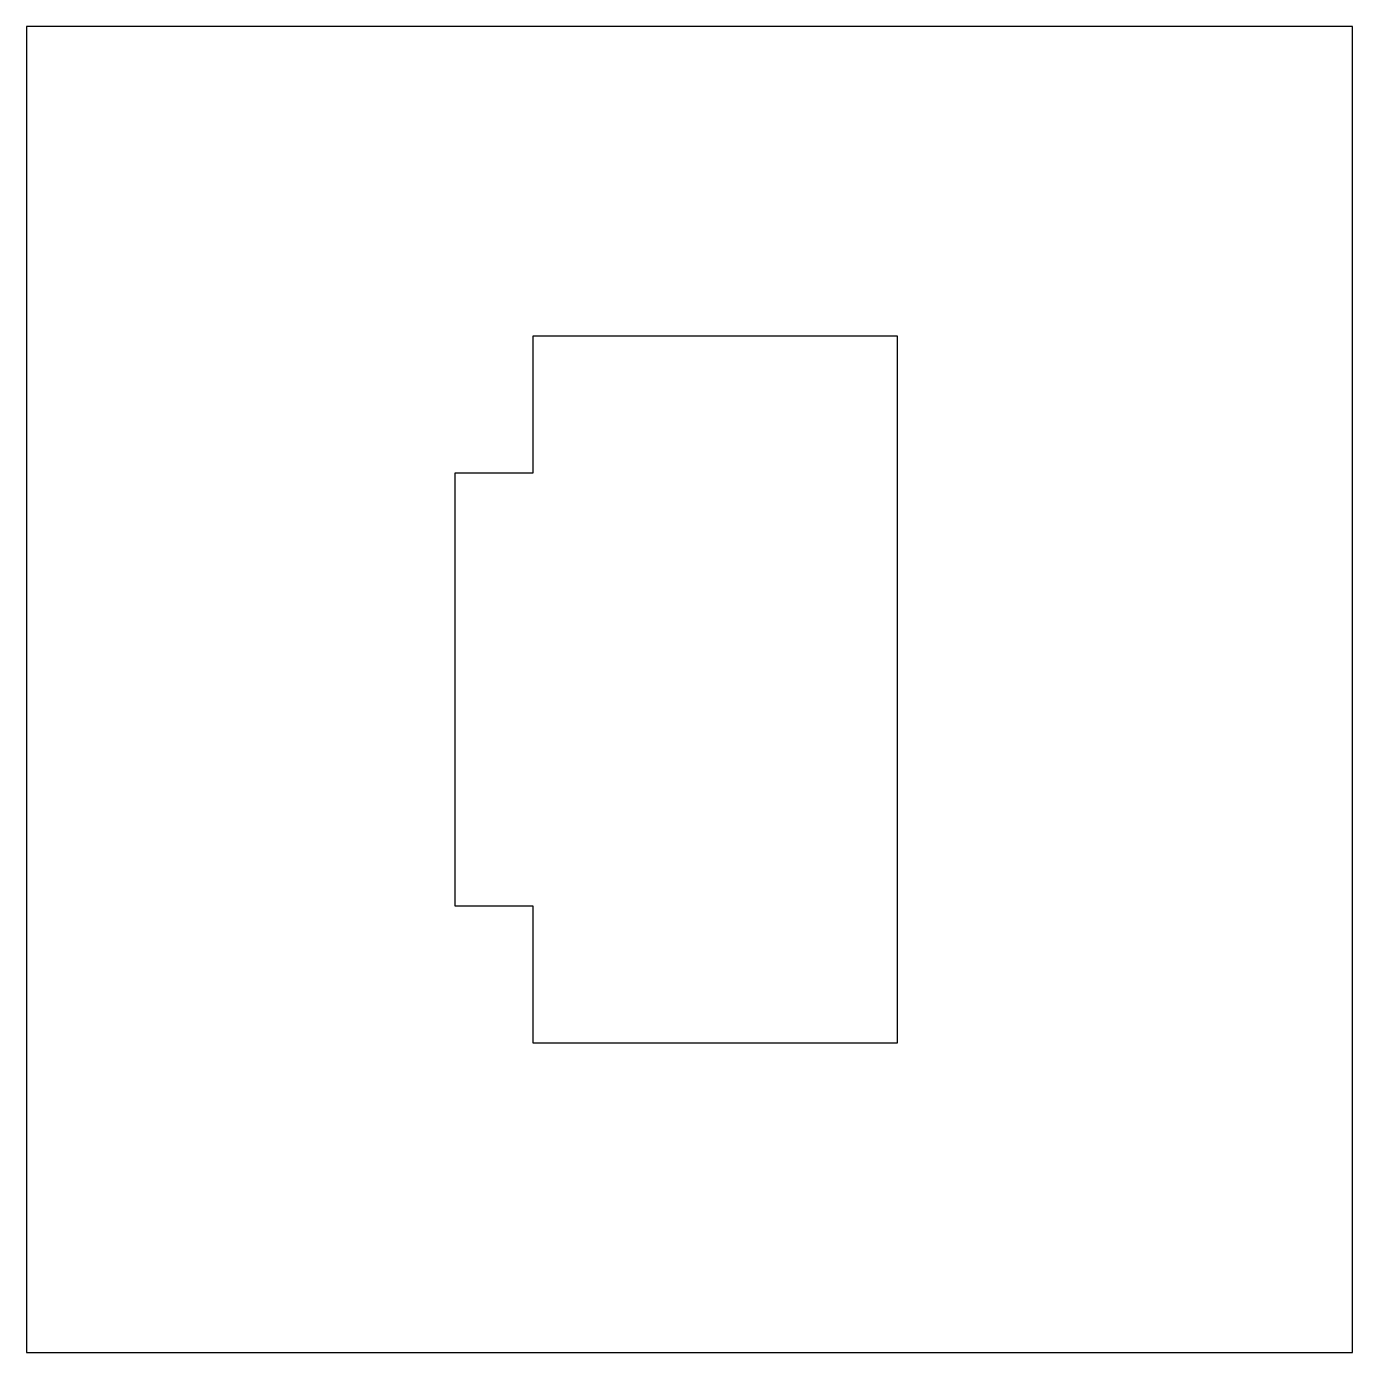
# Model space of a CAD drawing. Header units: millimetres. Extents: x -37.5 to 37.5, y -37.5 to 37.5.
import ezdxf

# ---------------------------------------------------------------- set-up
doc = ezdxf.new("R2010")
doc.units = ezdxf.units.MM
doc.layers.get('0').update_dxf_attribs({"linetype": 'CONTINUOUS'})

msp = doc.modelspace()

# ---------------------------------------------------------------- linework, layer by layer
for points in [[(37.5, -37.5), (37.5, 37.5), (-37.5, 37.5), (-37.5, -37.5)], [(-8.85, -20), (-8.85, -12.25), (-13.25, -12.25), (-13.25, 12.25), (-8.85, 12.25), (-8.85, 20), (11.75, 20), (11.75, -20)]]:
    msp.add_lwpolyline(points, close=True)

doc.saveas('drawing.dxf')
